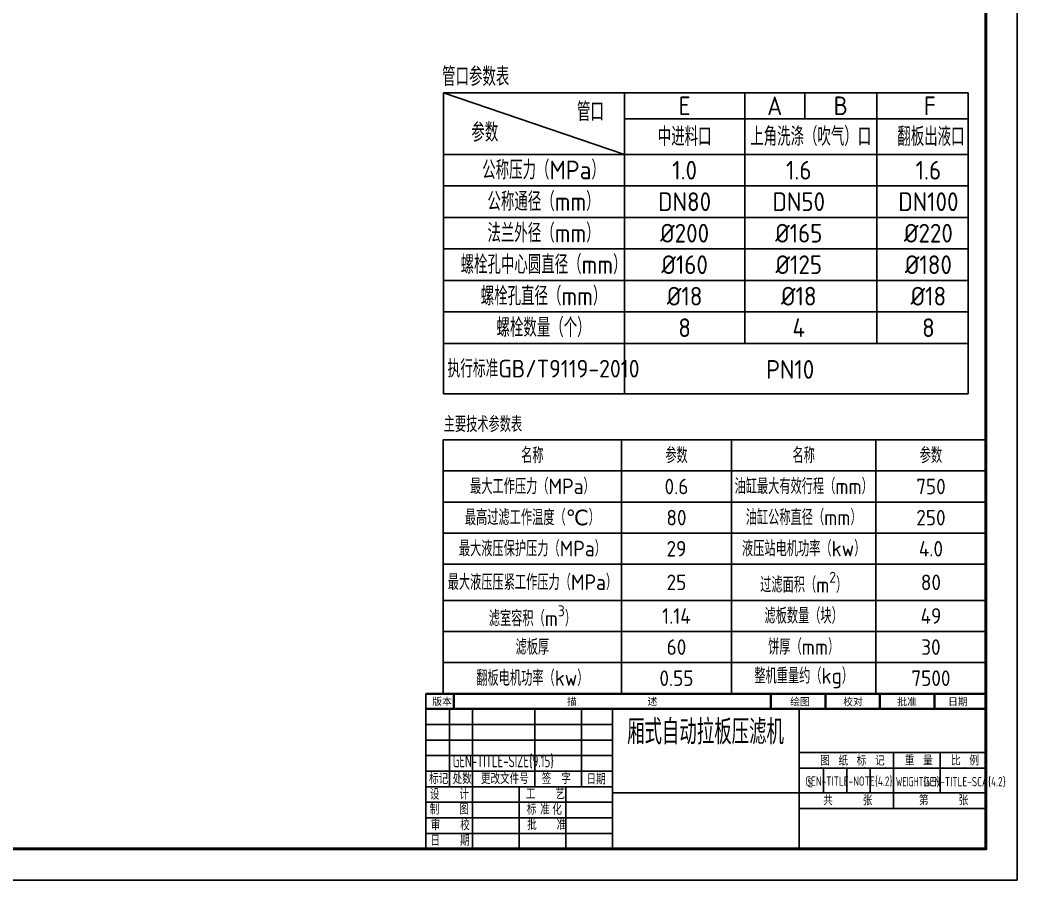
# Model space of a CAD drawing. Header units: millimetres. Extents: x -1204 to 13934, y -5982 to 4710.
# Drawn here: x 8165 to 13934, y -5982 to -1006 of the extents above; entities that cross this region are included whole.
import ezdxf
from ezdxf.enums import TextEntityAlignment as Align

# ---------------------------------------------------------------- set-up
doc = ezdxf.new("R2010")
doc.units = ezdxf.units.MM
doc.header["$LTSCALE"] = 18
for name, color, linetype in [('A', 1, 'Continuous'), ('RAHM2', 1, 'Continuous'), ('RAHM5', 7, 'Continuous'), ('TILE1', 5, 'Continuous')]:
    doc.layers.add(name, color=color, linetype=linetype)
for name, color, linetype, lineweight in [('AM_0', 7, 'Continuous', 50), ('AM_4', 3, 'Continuous', 25), ('SQUADRATURA', 1, 'Continuous', 40)]:
    doc.layers.add(name, color=color, linetype=linetype, lineweight=lineweight)
doc.styles.add('HZ', font='geniso', dxfattribs={"width": 0.7, "bigfont": 'hztxt'})
doc.styles.get("Standard").update_dxf_attribs({"font": 'ISOCP.SHX', "bigfont": 'GBCBIG.SHX'})

# ---------------------------------------------------------------- blocks, each defined once
blk = doc.blocks.new('A1')
blk.add_lwpolyline([(35, 13), (35, 587), (841, 587), (841, 13)], close=True)
at = {"layer": 'TILE1'}
blk.add_lwpolyline([(10, 597), (851, 597), (851, 3), (10, 3)], dxfattribs=at)

msp = doc.modelspace()

# ---------------------------------------------------------------- linework, layer by layer
for p, q in [((10513.6, -4991.6), (10513.6, -4904)), ((10513.6, -5801.6), (10513.6, -4991.6)), ((10513.6, -4991.6), (13753.6, -4991.6)), ((10513.6, -4991.6), (13753.6, -4991.6)), ((10650.7, -5441.6), (10650.7, -4991.6)), ((10783.6, -5801.6), (10783.6, -4991.6)), ((11143.6, -5441.6), (11143.6, -4991.6)), ((11413.6, -5441.6), (11413.6, -4991.6)), ((11593.6, -5801.6), (11593.6, -4991.6)), ((12673.6, -4991.6), (12673.6, -5801.6)), ((13753.6, -4991.6), (13753.6, -5801.6)), ((12678.7, -5243.6), (13753.6, -5243.6)), ((13218.7, -5566.1), (13218.7, -5243.6)), ((13488.7, -5477.1), (13488.7, -5243.6)), ((12674.2, -5333.6), (13753.6, -5333.6)), ((10513.6, -5441.6), (11593.6, -5441.6)), ((11053.6, -5801.6), (11053.6, -5441.6)), ((11323.6, -5801.3), (11323.6, -5441.6)), ((11593.6, -5477.6), (13753.6, -5477.6)), ((12673.6, -5567.6), (13753.6, -5567.6)), ((10513.6, -5801.6), (13753.6, -5801.6))]:
    msp.add_line(p, q)
for p in [(12802.4, -5333.6), (12802.4, -5333.6), (12926.2, -5333.6), (12926.2, -5333.6), (13049.9, -5333.6), (13049.9, -5333.6), (13173.7, -5333.6), (13173.7, -5333.6), (13382.4, -5333.6), (13382.4, -5333.6), (13506.1, -5333.6), (13506.1, -5333.6), (13629.9, -5333.6), (13629.9, -5333.6)]:
    msp.add_point(p)
at = {"layer": 'AM_4'}
msp.add_line((10616.2, -1428.1), (11663, -1784.5), dxfattribs=at)
at = {"layer": 'AM_4', "linetype": 'ByBlock'}
for p, q in [((10616.2, -1428.1), (11772.6, -1428.1)), ((10616.2, -1428.1), (10616.2, -1578.3)), ((11663, -1428.1), (12010.5, -1428.1)), ((11663, -1428.1), (11663, -1578.3)), ((12010.5, -1428.1), (12357.9, -1428.1)), ((12357.9, -1428.1), (12705.4, -1428.1)), ((12357.9, -1428.1), (12357.9, -1578.3)), ((12705.4, -1428.1), (13650.2, -1428.1)), ((12705.4, -1428.1), (12705.4, -1578.3)), ((13121.9, -1428.1), (13121.9, -1578.3)), ((13121.9, -1428.1), (13121.9, -1578.3)), ((13650.2, -1428.1), (13650.2, -3169.7)), ((13650.2, -1428.1), (13650.2, -3169.7)), ((13650.2, -1428.1), (13650.2, -1578.3)), ((10616.2, -1578.3), (10616.2, -1784.5)), ((11663, -1578.3), (12010.5, -1578.3)), ((11663, -1578.3), (11663, -1784.5)), ((12010.5, -1578.3), (12357.9, -1578.3)), ((12357.9, -1578.3), (12705.4, -1578.3)), ((12357.9, -1578.3), (12357.9, -1784.5)), ((12705.4, -1578.3), (13650.2, -1578.3)), ((13121.9, -1578.3), (13121.9, -1784.5)), ((13121.9, -1578.3), (13121.9, -1784.5)), ((13650.2, -1578.3), (13650.2, -1784.5)), ((10616.2, -1784.5), (11772.6, -1784.5)), ((10616.2, -1784.5), (10616.2, -1966.7)), ((11663, -1784.5), (12010.5, -1784.5)), ((11663, -1784.5), (11663, -1966.7)), ((12010.5, -1784.5), (12357.9, -1784.5)), ((12357.9, -1784.5), (12705.4, -1784.5)), ((12357.9, -1784.5), (12357.9, -1966.7)), ((12705.4, -1784.5), (13650.2, -1784.5)), ((13121.9, -1784.5), (13121.9, -1966.7)), ((13650.2, -1784.5), (13650.2, -1966.7)), ((10616.2, -1966.7), (13650.2, -1966.7)), ((10616.2, -1966.7), (10616.2, -2148.9)), ((11663, -1966.7), (11663, -2148.9)), ((12357.9, -1966.7), (12357.9, -2148.9)), ((13121.9, -1966.7), (13121.9, -2148.9)), ((13650.2, -1966.7), (13650.2, -2148.9)), ((10616.2, -2148.9), (11772.6, -2148.9)), ((10616.2, -2148.9), (10616.2, -2331.1)), ((11663, -2148.9), (12010.5, -2148.9)), ((11663, -2148.9), (11663, -2331.1)), ((12010.5, -2148.9), (12357.9, -2148.9)), ((12357.9, -2148.9), (12705.4, -2148.9)), ((12357.9, -2148.9), (12357.9, -2331.1)), ((12705.4, -2148.9), (13121.9, -2148.9)), ((13121.9, -2148.9), (13650.2, -2148.9)), ((13121.9, -2148.9), (13121.9, -2331.1)), ((13650.2, -2148.9), (13650.2, -2331.1)), ((10616.2, -2331.1), (11772.6, -2331.1)), ((10616.2, -2331.1), (10616.2, -2513.3)), ((11663, -2331.1), (12010.5, -2331.1)), ((11663, -2331.1), (11663, -2513.3)), ((12010.5, -2331.1), (12357.9, -2331.1)), ((12357.9, -2331.1), (12705.4, -2331.1)), ((12357.9, -2331.1), (12357.9, -2513.3)), ((12705.4, -2331.1), (13121.9, -2331.1)), ((13121.9, -2331.1), (13650.2, -2331.1)), ((13121.9, -2331.1), (13121.9, -2513.3)), ((13650.2, -2331.1), (13650.2, -2513.3)), ((10616.2, -2513.3), (11772.6, -2513.3)), ((10616.2, -2513.3), (10616.2, -2695.5)), ((11663, -2513.3), (12010.5, -2513.3)), ((11663, -2513.3), (11663, -2695.5)), ((12010.5, -2513.3), (12357.9, -2513.3)), ((12357.9, -2513.3), (12705.4, -2513.3)), ((12357.9, -2513.3), (12357.9, -2695.5)), ((12705.4, -2513.3), (13121.9, -2513.3)), ((13121.9, -2513.3), (13650.2, -2513.3)), ((13121.9, -2513.3), (13121.9, -2695.5)), ((13650.2, -2513.3), (13650.2, -2695.5)), ((10616.2, -2695.5), (11772.6, -2695.5)), ((10616.2, -2695.5), (10616.2, -2877.7)), ((11663, -2695.5), (12010.5, -2695.5)), ((11663, -2695.5), (11663, -2877.7)), ((12010.5, -2695.5), (12357.9, -2695.5)), ((12357.9, -2695.5), (12705.4, -2695.5)), ((12357.9, -2695.5), (12357.9, -2877.7)), ((12705.4, -2695.5), (13121.9, -2695.5)), ((13121.9, -2695.5), (13650.2, -2695.5)), ((13121.9, -2695.5), (13121.9, -2877.7)), ((13650.2, -2695.5), (13650.2, -2877.7)), ((10616.2, -2877.7), (11772.6, -2877.7)), ((10616.2, -2877.7), (10616.2, -3169.7)), ((11663, -2877.7), (12010.5, -2877.7)), ((11663, -2877.7), (11663, -3169.7)), ((12010.5, -2877.7), (12357.9, -2877.7)), ((12357.9, -2877.7), (12705.4, -2877.7)), ((12705.4, -2877.7), (13121.9, -2877.7)), ((13121.9, -2877.7), (13650.2, -2877.7)), ((10616.2, -3169.7), (11772.6, -3169.7)), ((11772.6, -3169.7), (12120, -3169.7)), ((12120, -3169.7), (12467.5, -3169.7)), ((12467.5, -3169.7), (12815, -3169.7)), ((12815, -3169.7), (13231.5, -3169.7)), ((13231.5, -3169.7), (12884, -3169.7)), ((12884, -3169.7), (13650.2, -3169.7)), ((10614.4, -3435.2), (11645.1, -3435.2)), ((10614.4, -3435.2), (10614.4, -3615.2)), ((11645.1, -3435.2), (12281.6, -3435.2)), ((11645.1, -3435.2), (11645.1, -3615.2)), ((12281.6, -3435.2), (13117.1, -3435.2)), ((12281.6, -3435.2), (12281.6, -3615.2)), ((13117.1, -3435.2), (13753.6, -3435.2)), ((13117.1, -3435.2), (13117.1, -3615.2)), ((13753.6, -3435.2), (13753.6, -3615.2)), ((10614.4, -3615.2), (11645.1, -3615.2)), ((10614.4, -3615.2), (10614.4, -3795.2)), ((11645.1, -3615.2), (12281.6, -3615.2)), ((11645.1, -3615.2), (11645.1, -3795.2)), ((12281.6, -3615.2), (13117.1, -3615.2)), ((12281.6, -3615.2), (12281.6, -3795.2)), ((13117.1, -3615.2), (13753.6, -3615.2)), ((13117.1, -3615.2), (13117.1, -3795.2)), ((13753.6, -3615.2), (13753.6, -3795.2)), ((10614.4, -3795.2), (11645.1, -3795.2)), ((10614.4, -3795.2), (10614.4, -3975.2)), ((11645.1, -3795.2), (12281.6, -3795.2)), ((11645.1, -3795.2), (11645.1, -3975.2)), ((12281.6, -3795.2), (13117.1, -3795.2)), ((12281.6, -3795.2), (12281.6, -3975.2)), ((13117.1, -3795.2), (13753.6, -3795.2)), ((13117.1, -3795.2), (13117.1, -3975.2)), ((13753.6, -3795.2), (13753.6, -3975.2)), ((10614.4, -3975.2), (11645.1, -3975.2)), ((10614.4, -3975.2), (10614.4, -4155.2)), ((11645.1, -3975.2), (12281.6, -3975.2)), ((11645.1, -3975.2), (11645.1, -4155.2)), ((12281.6, -3975.2), (13117.1, -3975.2)), ((12281.6, -3975.2), (12281.6, -4155.2)), ((13117.1, -3975.2), (13753.6, -3975.2)), ((13117.1, -3975.2), (13117.1, -4155.2)), ((13753.6, -3975.2), (13753.6, -4155.2)), ((10614.4, -4155.2), (11645.1, -4155.2)), ((10614.4, -4155.2), (10614.4, -4364)), ((11645.1, -4155.2), (12281.6, -4155.2)), ((11645.1, -4155.2), (11645.1, -4364)), ((12281.6, -4155.2), (13117.1, -4155.2)), ((12281.6, -4155.2), (12281.6, -4364)), ((13117.1, -4155.2), (13753.6, -4155.2)), ((13117.1, -4155.2), (13117.1, -4364)), ((13753.6, -4155.2), (13753.6, -4364)), ((10614.4, -4364), (11645.1, -4364)), ((10614.4, -4364), (10614.4, -4544)), ((11645.1, -4364), (12281.6, -4364)), ((11645.1, -4364), (11645.1, -4544)), ((12281.6, -4364), (13117.1, -4364)), ((12281.6, -4364), (12281.6, -4544)), ((13117.1, -4364), (13753.6, -4364)), ((13117.1, -4364), (13117.1, -4544)), ((13753.6, -4364), (13753.6, -4544)), ((10614.4, -4544), (11645.1, -4544)), ((10614.4, -4544), (10614.4, -4724)), ((11645.1, -4544), (12281.6, -4544)), ((11645.1, -4544), (11645.1, -4724)), ((12281.6, -4544), (13117.1, -4544)), ((12281.6, -4544), (12281.6, -4724)), ((13117.1, -4544), (13753.6, -4544)), ((13117.1, -4544), (13117.1, -4724)), ((13753.6, -4544), (13753.6, -4724)), ((10614.4, -4724), (11645.1, -4724)), ((10614.4, -4724), (10614.4, -4904)), ((11645.1, -4724), (12281.6, -4724)), ((11645.1, -4724), (11645.1, -4904)), ((12281.6, -4724), (13117.1, -4724)), ((12281.6, -4724), (12281.6, -4904)), ((13117.1, -4724), (13753.6, -4724)), ((13117.1, -4724), (13117.1, -4904)), ((13753.6, -4724), (13753.6, -4904)), ((10614.4, -4904), (11645.1, -4904)), ((11645.1, -4904), (12281.6, -4904)), ((12281.6, -4904), (13117.1, -4904)), ((13117.1, -4904), (13753.6, -4904))]:
    msp.add_line(p, q, dxfattribs=at)
at = {"layer": 'RAHM2'}
for p, q in [((10513.6, -5081.6), (11593.6, -5081.6)), ((10513.6, -5171.6), (11593.6, -5171.6)), ((10513.6, -5261.6), (11593.6, -5261.6)), ((10513.6, -5351.6), (11593.6, -5351.6)), ((12813.7, -5477.1), (12813.7, -5333.6)), ((12948.7, -5477.1), (12948.7, -5333.6)), ((13083.7, -5477.1), (13083.7, -5333.6)), ((10513.6, -5531.6), (11593.6, -5531.6)), ((10513.6, -5621.6), (11593.6, -5621.6)), ((10513.6, -5711.6), (11593.6, -5711.6))]:
    msp.add_line(p, q, dxfattribs=at)
at = {"layer": 'RAHM5'}
msp.add_line((13753.6, -4991.6), (13753.6, -4904), dxfattribs=at)
at = {"layer": 'SQUADRATURA'}
for p, q in [((13753.6, -4904), (10513.6, -4904)), ((10675.3, -4904), (10675.3, -4991.6)), ((12510.1, -4904), (12510.1, -4991.6)), ((12825.4, -4904), (12825.4, -4991.6)), ((13140.6, -4904), (13140.6, -4991.6)), ((13455.9, -4904), (13455.9, -4991.6)), ((13753.6, -4991.6), (10513.6, -4991.6))]:
    msp.add_line(p, q, dxfattribs=at)

# ---------------------------------------------------------------- block references
at = {"layer": 'AM_0', "lineweight": 0, "xscale": 18, "yscale": 18, "zscale": 18}
msp.add_blockref('A1', (-1384.4, -6035.6), dxfattribs=at)

# ---------------------------------------------------------------- texts
at = {"layer": 'A', "color": 0, "style": 'HZ'}
for s, height, p in [('版本', 42.03, (10550.2, -4973.6)), ('描                 述', 42.032, (11330.4, -4973.4)), ('绘图', 42.03, (12621, -4974.5)), ('校对', 42.03, (12928.2, -4975)), ('批准', 42.03, (13240.8, -4975)), ('日期', 42.03, (13534.6, -4974.5))]:
    msp.add_text(s, height=height, dxfattribs=at).set_placement(p)
at = {"layer": 'AM_0', "attachment_point": 1}
for s, insert, char_height, width in [('{\\C2;管口参数表}', (10607.7, -1280), 108, 846.491), ('{\\C2;管口}', (11387.8, -1483.4), 108, 846.491), ('{\\C2;参数}', (10776.9, -1602.9), 108, 846.491), ('{\\C2;主要技术参数表}', (10616.8, -3300.2), 90, 705.409)]:
    msp.add_mtext(s, dxfattribs=dict(at, insert=insert, char_height=char_height, width=width))
at = {"layer": 'AM_4', "color": 2, "linetype": 'ByBlock', "attachment_point": 5}
for s, insert, char_height, width in [('E', (12010.5, -1503.2), 108, 691.351), ('A', (12531.7, -1503.2), 108, 343.876), ('B', (12913.7, -1503.2), 108, 412.862), ('F', (13429, -1503.2), 108, 343.876), ('上角洗涤（吹气）口', (12739.9, -1681.4), 108, 760.338), ('中进料口', (12010.5, -1681.4), 108, 691.351), ('翻板出液口', (13435.2, -1681.4), 108, 691.351), ('公称压力（MPa）', (11194.4, -1875.6), 108, 1152.786), ('1.0', (12010.5, -1875.6), 108, 691.351), ('1.6', (12670.9, -1875.6), 108, 1455.289), ('1.6', (13420.7, -1875.6), 108, 1455.289), ('公称通径（mm）', (11194.4, -2057.8), 108, 1152.786), ('DN80', (12010.5, -2057.8), 108, 691.351), ('DN50', (12670.9, -2057.8), 108, 1455.289), ('DN100', (13420.7, -2057.8), 108, 1455.289), ('法兰外径（mm）', (11194.4, -2240), 108, 1152.786), ('%%C200', (12010.5, -2240), 108, 691.351), ('%%C165', (12670.9, -2240), 108, 1455.289), ('%%C220', (13420.7, -2240), 108, 1455.289), ('螺栓孔中心圆直径（mm）', (11194.4, -2422.2), 108, 1152.786), ('%%C160', (12010.5, -2422.2), 108, 691.351), ('%%C125', (12670.9, -2422.2), 108, 1455.289), ('%%C180', (13420.7, -2422.2), 108, 1455.289), ('螺栓孔直径（mm）', (11194.4, -2604.4), 108, 1152.786), ('%%C18', (12010.5, -2604.4), 108, 691.351), ('%%C18', (12670.9, -2604.4), 108, 1455.289), ('%%C18', (13420.7, -2604.4), 108, 1455.289), ('螺栓数量（个）', (11194.4, -2786.6), 108, 1152.786), ('8', (12010.5, -2786.6), 108, 691.351), ('4', (12670.9, -2786.6), 108, 1455.289), ('8', (13420.7, -2786.6), 108, 1455.289), ('执行标准GB/T9119-2010', (11194.4, -3023.7), 102, 1152.786), ('PN10', (12621.3, -3028), 108, 691.351), ('名称', (11129.8, -3525.2), 90, 1027.648), ('参数', (11963.3, -3525.2), 90, 633.488), ('名称', (12699.3, -3525.2), 90, 832.531), ('参数', (13435.4, -3525.2), 90, 633.488), ('最大工作压力（MPa）', (11129.8, -3705.2), 90, 1027.648), ('0.6', (11963.3, -3705.2), 90, 633.488), ('油缸最大有效行程（mm）', (12699.3, -3705.2), 90, 832.531), ('750', (13435.4, -3705.2), 90, 633.488), ('最高过滤工作温度（℃）', (11129.8, -3885.2), 90, 1027.648), ('80', (11963.3, -3885.2), 90, 633.488), ('油缸公称直径（mm）', (12699.3, -3885.2), 90, 832.531), ('250', (13435.4, -3885.2), 90, 633.488), ('最大液压保护压力（MPa）', (11129.8, -4065.2), 90, 1027.648), ('29', (11963.3, -4065.2), 90, 633.488), ('液压站电机功率（kw）', (12699.3, -4065.2), 90, 832.531), ('4.0', (13435.4, -4065.2), 90, 633.488), ('最大液压压紧工作压力（MPa）', (11129.8, -4259.6), 90, 1027.648), ('\\A1;过滤面积（m{\\H0.7x;\\S2^ ;}）', (12699.3, -4259.6), 90, 832.531), ('25', (11963.3, -4259.6), 90, 633.488), ('80', (13435.4, -4259.6), 90, 633.488), ('\\A1;滤室容积（m{\\H0.7x;\\S3^ ;}）', (11129.8, -4454), 90, 1027.648), ('1.14', (11963.3, -4454), 90, 633.488), ('滤板数量（块）', (12699.3, -4454), 90, 832.531), ('49', (13435.4, -4454), 90, 633.488), ('滤板厚', (11129.8, -4634), 90, 1027.648), ('60', (11963.3, -4634), 90, 633.488), ('饼厚（mm）', (12699.3, -4634), 90, 832.531), ('30', (13435.4, -4634), 90, 633.488), ('翻板电机功率（kw）', (11129.8, -4814), 90, 1027.648), ('0.55', (11963.3, -4814), 90, 633.488), ('整机重量约（kg）', (12699.3, -4814), 90, 832.531), ('7500', (13435.4, -4814), 90, 633.488)]:
    msp.add_mtext(s, dxfattribs=dict(at, insert=insert, char_height=char_height, width=width))
at = {"layer": 'RAHM2', "style": 'HZ', "width": 0.8}
for s, height, p in [('图  纸  标  记', 54, (12794.7, -5319.3)), ('重  量', 54, (13283.9, -5317.4)), ('比  例', 54, (13551.8, -5318.3)), ('标记', 63, (10532.2, -5426.3)), ('处数', 63, (10668.2, -5426.3)), (' 更改文件号', 63, (10803.3, -5426.3)), ('签  字', 63, (11184, -5426.3)), ('日期', 63, (11442.8, -5428.7)), ('S', 54, (12721.4, -5446.2)), ('设    计', 63, (10536.9, -5516.5)), ('工    艺', 63, (11092.6, -5514.2)), ('制    图', 63, (10535.7, -5603.2)), ('标', 63, (11097.3, -5603.2)), ('准', 63, (11175.1, -5603.2)), ('化', 63, (11245.1, -5604.5)), ('共       张', 54, (12811.9, -5549)), ('第       张', 54, (13366.1, -5547.6)), ('审    校', 63, (10541.6, -5694.6)), ('批    准', 63, (11099.6, -5692.3)), ('日    期', 63, (10540.4, -5783.6))]:
    msp.add_text(s, height=height, dxfattribs=at).set_placement(p)
at = {"layer": 'RAHM2', "style": 'HZ', "width": 0.8, "flags": 1}
msp.add_attdef('GEN-TITLE-NOTE{4.2}', text='', height=54, dxfattribs=at).set_placement((12961.1, -5436.3), align=Align.CENTER)
at = {"layer": 'RAHM2', "style": 'HZ'}
for tag, text, width, p in [('WEIGHT{4.5}', '', 0.65, (13357.9, -5439.5)), ('GEN-TITLE-SCA{4.2}', '-', 0.8, (13631.8, -5439.5))]:
    msp.add_attdef(tag, text=text, height=54, dxfattribs=dict(at, width=width)).set_placement(p, align=Align.CENTER)
at = {"layer": 'RAHM5', "style": 'HZ', "width": 0.7}
msp.add_attdef('厢式自动拉板压滤机', text='', height=144, dxfattribs=at).set_placement((12131.2, -5116.9), align=Align.MIDDLE)
at = {"layer": 'RAHM5', "style": 'HZ', "width": 0.7, "flags": 1}
msp.add_attdef('GEN-TITLE-SIZE{9.15}', text='A', height=72, dxfattribs=at).set_placement((10961.6, -5292.4), align=Align.MIDDLE)

doc.saveas('drawing.dxf')
